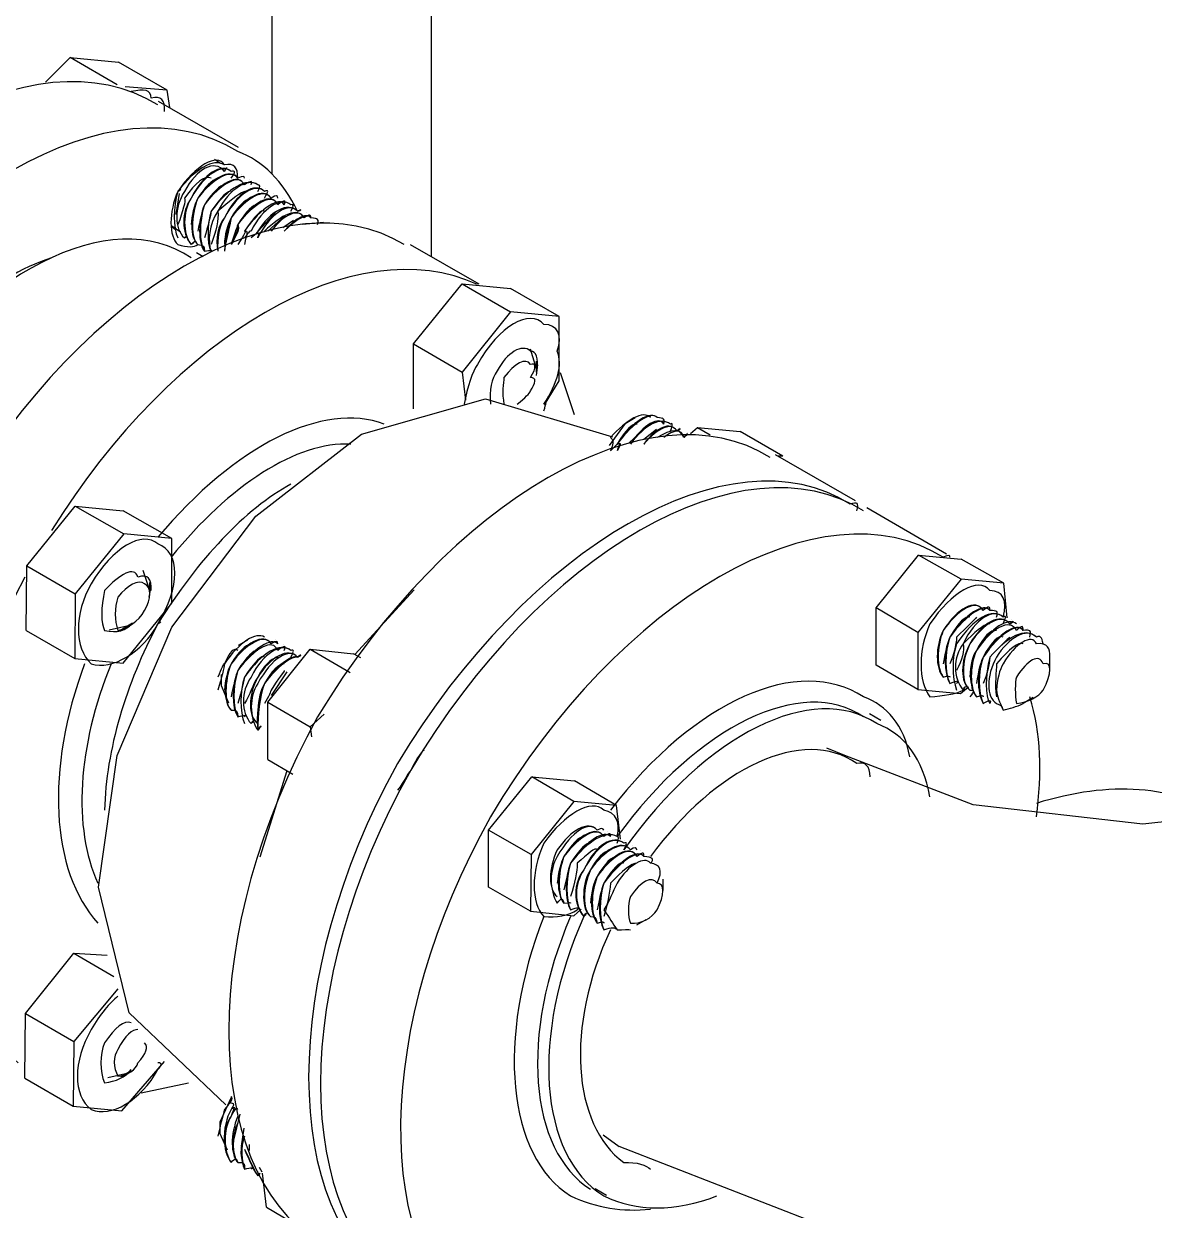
# Model space of a CAD drawing. Header units: inches. Extents: x 0.3 to 33.8, y 15.5 to 37.1.
# Drawn here: x 10.89 to 11.767, y 25.432 to 26.353 of the extents above; entities that cross this region are included whole.
import ezdxf

# ---------------------------------------------------------------- set-up
doc = ezdxf.new("R2010")
doc.units = ezdxf.units.IN
doc.header["$MEASUREMENT"] = 0

# ---------------------------------------------------------------- blocks, each defined once
blk = doc.blocks.new('60298_1')
at = {"transparency": 33554687}
for points in [[(11.08263, 26.75097), (11.08263, 26.23714)], [(11.20657, 26.17259), (11.20657, 26.7551)], [(10.90705, 26.30789), (10.92616, 26.327)], [(10.92616, 26.327), (10.96386, 26.32338)], [(10.96283, 26.30582), (10.92616, 26.327)], [(11.00156, 26.30169), (10.96386, 26.32338)], [(11.00156, 26.30169), (10.96902, 26.30427)], [(11.00362, 26.28827), (11.00156, 26.30169)], [(11.05681, 26.25728), (10.99484, 26.29291)], [(11.02893, 26.24179), (11.02015, 26.23507)], [(11.04287, 26.24489), (11.03822, 26.24798)], [(11.03925, 26.24747), (11.03925, 26.24747)], [(11.03925, 26.24747), (11.03925, 26.24747)], [(11.04597, 26.24385), (11.04597, 26.24385)], [(11.05216, 26.24024), (11.05216, 26.24024)], [(11.05888, 26.23611), (11.05888, 26.23611)], [(11.06507, 26.23249), (11.06507, 26.23249)], [(11.07179, 26.22888), (11.07179, 26.22888)], [(11.07798, 26.22526), (11.07798, 26.22526)], [(11.01085, 26.22165), (11.00827, 26.20512)], [(11.08418, 26.22165), (11.08418, 26.22165)], [(11.09089, 26.21752), (11.09089, 26.21752)], [(11.09709, 26.2139), (11.09709, 26.2139)], [(11.08676, 26.20822), (11.06921, 26.18911)], [(11.09348, 26.20461), (11.07953, 26.19221)], [(11.10381, 26.21029), (11.10381, 26.21029)], [(11.11, 26.20667), (11.11, 26.20667)], [(11.00517, 26.19635), (11.01188, 26.1917)], [(11.00517, 26.19583), (11.00827, 26.19325)], [(11.00517, 26.19531), (11.00517, 26.19531)], [(11.09967, 26.20048), (11.09141, 26.1948)], [(11.12291, 26.19893), (11.1069, 26.19738)], [(11.12395, 26.19841), (11.10897, 26.19789)], [(11.11671, 26.20306), (11.11671, 26.20306)], [(11.12291, 26.19893), (11.12291, 26.19893)], [(11.00827, 26.19325), (11.00827, 26.19325)], [(11.01447, 26.18963), (11.01447, 26.18963)], [(11.02118, 26.18601), (11.02118, 26.18601)], [(11.02738, 26.1824), (11.02738, 26.1824)], [(11.03409, 26.17827), (11.03409, 26.17827)], [(11.19004, 26.18189), (11.24323, 26.15142)], [(11.02428, 26.17569), (11.02944, 26.17259)], [(11.19263, 26.10494), (11.23032, 26.15142)], [(11.23032, 26.15142), (11.26802, 26.1478)], [(11.23032, 26.15142), (11.26802, 26.12973)], [(11.30572, 26.12612), (11.26802, 26.1478)], [(11.26802, 26.12973), (11.23032, 26.08273)], [(11.30572, 26.12612), (11.26802, 26.12973)], [(11.30572, 26.07602), (11.30572, 26.12612)], [(11.19263, 26.05433), (11.19263, 26.10494)], [(11.19263, 26.10494), (11.23032, 26.08273)], [(11.28816, 26.08532), (11.28351, 26.10081)], [(11.28816, 26.09152), (11.28816, 26.09152)], [(11.28816, 26.08273), (11.28816, 26.09152)], [(11.28816, 26.08015), (11.2892, 26.08842)], [(11.23032, 26.08273), (11.23291, 26.06105)], [(11.29436, 26.05743), (11.30572, 26.07602)], [(11.3176, 26.04968), (11.30675, 26.08222)], [(11.047, 25.51417), (10.97212, 25.58544), (10.94837, 25.68303), (10.96283, 25.78528), (11.00517, 25.88495), (11.07024, 25.97119), (11.15235, 26.03471), (11.2484, 26.06208), (11.34703, 26.03264)], [(11.2768, 26.06105), (11.2768, 26.06105)], [(11.19263, 26.05433), (11.19263, 26.05433)], [(11.35684, 26.04297), (11.34445, 26.02593)], [(11.35684, 26.04297), (11.36459, 26.04762)], [(11.37492, 26.04194), (11.35994, 26.028)], [(11.38576, 26.04762), (11.38576, 26.04762)], [(11.39248, 26.04349), (11.39248, 26.04349)], [(11.39867, 26.03987), (11.39867, 26.03987)], [(11.40745, 26.03523), (11.41313, 26.03987)], [(11.41313, 26.03987), (11.42294, 26.03419)], [(11.41313, 26.03987), (11.44618, 26.03677)], [(11.38111, 26.03832), (11.3713, 26.03058)], [(11.38783, 26.03471), (11.38783, 26.03471)], [(11.40539, 26.03626), (11.40539, 26.03626)], [(11.47923, 26.01767), (11.44618, 26.03677)], [(11.53552, 25.98307), (11.47355, 26.0187)], [(11.47923, 26.01767), (11.4751, 26.01767)], [(11.47975, 26.01509), (11.47975, 26.01509)], [(10.89259, 25.93246), (10.93029, 25.97894)], [(10.93029, 25.97894), (10.96747, 25.97532)], [(10.93029, 25.97894), (10.96799, 25.95725)], [(11.00517, 25.95363), (10.96747, 25.97532)], [(11.5443, 25.9779), (11.60627, 25.94176)], [(10.96799, 25.95725), (10.93029, 25.91077)], [(11.00517, 25.95363), (10.96799, 25.95725)], [(11.00517, 25.90354), (11.00517, 25.95363)], [(11.55153, 25.89993), (11.58458, 25.94072)], [(11.58458, 25.94072), (11.61763, 25.93763)], [(11.61763, 25.92213), (11.58458, 25.94072)], [(11.65068, 25.91904), (11.61763, 25.93763)], [(10.89208, 25.88237), (10.89259, 25.93246)], [(10.89259, 25.93246), (10.93029, 25.91077)], [(10.98813, 25.91335), (10.98297, 25.92885)], [(10.98813, 25.91955), (10.98813, 25.91955)], [(10.98813, 25.91077), (10.98813, 25.91955)], [(11.61763, 25.92213), (11.58406, 25.88082)], [(11.65068, 25.91904), (11.61763, 25.92213)], [(11.65326, 25.89218), (11.65068, 25.91904)], [(10.93029, 25.91077), (10.92978, 25.86068)], [(10.98761, 25.90819), (10.98916, 25.91645)], [(11.19314, 25.91387), (11.14718, 25.86378)], [(10.96747, 25.85707), (11.00517, 25.90354)], [(11.63725, 25.90251), (11.63725, 25.90251)], [(11.58406, 25.88082), (11.55153, 25.89993)], [(11.55153, 25.85551), (11.55153, 25.89993)], [(11.64345, 25.89889), (11.64345, 25.89889)], [(11.65016, 25.89476), (11.65016, 25.89476)], [(11.65326, 25.89218), (11.65326, 25.89218)], [(11.65378, 25.89218), (11.65378, 25.89218)], [(10.89208, 25.88237), (10.92978, 25.86068)], [(10.95663, 25.88289), (10.97264, 25.8865)], [(10.96644, 25.88289), (10.96644, 25.88289)], [(10.9747, 25.88805), (10.96696, 25.8834)], [(11.65636, 25.89115), (11.65636, 25.89115)], [(11.66308, 25.88753), (11.66308, 25.88753)], [(11.66927, 25.88392), (11.66927, 25.88392)], [(11.05681, 25.87101), (11.06404, 25.87514)], [(11.08573, 25.87514), (11.08573, 25.87514)], [(11.58406, 25.88082), (11.58406, 25.83641)], [(11.67598, 25.8803), (11.67598, 25.8803)], [(11.07953, 25.8266), (11.11258, 25.86791)], [(11.09193, 25.87152), (11.09193, 25.87152)], [(11.09864, 25.86791), (11.09864, 25.86791)], [(11.10484, 25.86378), (11.10484, 25.86378)], [(11.11258, 25.86791), (11.14357, 25.84984)], [(11.11258, 25.86791), (11.14615, 25.86429)], [(11.15183, 25.8612), (11.14615, 25.86429)], [(10.92978, 25.86068), (10.96747, 25.85707)], [(11.58406, 25.83641), (11.55153, 25.85551)], [(11.68631, 25.85293), (11.68631, 25.86171)], [(11.04338, 25.84829), (11.04338, 25.83951)], [(11.09451, 25.85035), (11.08212, 25.83176)], [(11.60575, 25.84829), (11.60575, 25.84829)], [(11.04338, 25.83951), (11.04907, 25.82608)], [(11.58406, 25.83641), (11.61712, 25.83331)], [(11.61247, 25.84467), (11.61247, 25.84467)], [(11.61712, 25.83331), (11.62331, 25.83848)], [(11.61866, 25.84054), (11.61866, 25.84054)], [(11.62538, 25.83693), (11.62538, 25.83693)], [(11.63157, 25.83331), (11.63157, 25.83331)], [(11.63829, 25.82969), (11.63829, 25.82969)], [(11.6734, 25.83021), (11.66566, 25.82556)], [(11.05423, 25.82092), (11.05423, 25.82092)], [(11.07953, 25.8266), (11.11258, 25.80749)], [(11.07953, 25.78219), (11.07953, 25.8266)], [(11.54637, 25.81782), (11.55515, 25.81265)], [(11.64448, 25.82608), (11.64448, 25.82608)], [(11.06094, 25.8173), (11.06094, 25.8173)], [(11.06714, 25.81369), (11.06714, 25.81369)], [(11.07334, 25.80955), (11.07334, 25.80955)], [(11.12343, 25.8173), (11.11258, 25.80749)], [(11.11258, 25.80749), (11.11362, 25.79974)], [(11.52726, 25.78528), (11.51332, 25.79096)], [(11.07953, 25.78219), (11.09916, 25.77082)], [(11.98996, 25.78425), (11.89029, 25.74656), (11.75861, 25.73209), (11.62693, 25.74707), (11.52726, 25.78528)], [(11.09451, 25.77341), (11.07334, 25.70627)], [(11.25098, 25.72745), (11.28455, 25.76876)], [(11.28455, 25.76876), (11.3176, 25.76566)], [(11.31708, 25.74965), (11.28455, 25.76876)], [(11.35013, 25.74656), (11.3176, 25.76566)], [(11.31708, 25.74965), (11.28403, 25.70834)], [(11.35013, 25.74656), (11.31708, 25.74965)], [(11.35323, 25.72022), (11.35013, 25.74656)], [(11.28403, 25.70834), (11.25098, 25.72745)], [(11.25098, 25.68303), (11.25098, 25.72745)], [(11.3367, 25.73003), (11.3367, 25.73003)], [(11.34342, 25.72641), (11.34342, 25.72641)], [(11.34962, 25.7228), (11.34962, 25.7228)], [(11.35323, 25.72022), (11.35323, 25.72022)], [(11.35633, 25.71918), (11.35633, 25.71918)], [(11.28403, 25.70834), (11.28351, 25.66444)], [(11.36253, 25.71505), (11.36253, 25.71505)], [(11.36872, 25.71144), (11.36872, 25.71144)], [(11.37544, 25.70782), (11.37544, 25.70782)], [(11.38628, 25.68045), (11.38628, 25.68923)], [(11.28351, 25.66444), (11.25098, 25.68303)], [(11.30572, 25.67581), (11.30572, 25.67581)], [(11.31192, 25.67219), (11.31192, 25.67219)], [(11.28351, 25.66444), (11.31708, 25.66083)], [(11.31708, 25.66083), (11.32276, 25.666)], [(11.31811, 25.66858), (11.31811, 25.66858)], [(11.32483, 25.66496), (11.32483, 25.66496)], [(11.33102, 25.66083), (11.33102, 25.66083)], [(11.33774, 25.65721), (11.33774, 25.65721)], [(11.34393, 25.6536), (11.34393, 25.6536)], [(11.37285, 25.65773), (11.36562, 25.6536)], [(10.89156, 25.58492), (10.92926, 25.63191)], [(10.92926, 25.63191), (10.95508, 25.63036)], [(10.92926, 25.63191), (10.96024, 25.61384)], [(10.96334, 25.60403), (10.92926, 25.56323)], [(10.89105, 25.53483), (10.89156, 25.58492)], [(10.89156, 25.58492), (10.92926, 25.56323)], [(10.92926, 25.56323), (10.92874, 25.51314)], [(10.98658, 25.56065), (10.98658, 25.56065)], [(10.96644, 25.50952), (10.99949, 25.54774)], [(10.89105, 25.53483), (10.92874, 25.51314)], [(10.9556, 25.53534), (10.97161, 25.53896)], [(10.96541, 25.53586), (10.96541, 25.53586)], [(10.97367, 25.5405), (10.96592, 25.53586)], [(10.98142, 25.52347), (11.01808, 25.53121)], [(11.05113, 25.51985), (11.04235, 25.50074)], [(10.92874, 25.51314), (10.96644, 25.50952)], [(11.05785, 25.50694), (11.05268, 25.48577)], [(11.04235, 25.50074), (11.04235, 25.49197)], [(11.06094, 25.4961), (11.05888, 25.48215)], [(11.04235, 25.49197), (11.04803, 25.47905)], [(11.3398, 25.49093), (11.3522, 25.48164)], [(11.06507, 25.48319), (11.06507, 25.47854)], [(12.16399, 25.48009), (11.97085, 25.40573), (11.75809, 25.38145), (11.54482, 25.40676), (11.3522, 25.48164)], [(11.0532, 25.47337), (11.0532, 25.47337)], [(11.05991, 25.46976), (11.05991, 25.46976)], [(11.06611, 25.46614), (11.06611, 25.46614)], [(11.0723, 25.46253), (11.0723, 25.46253)], [(11.07282, 25.46563), (11.07489, 25.46201)], [(11.0785, 25.43464), (11.0754, 25.46098)], [(11.33361, 25.4491), (11.34238, 25.44394)], [(11.0785, 25.43464), (11.11103, 25.41554)]]:
    blk.add_lwpolyline(points, dxfattribs=at)
for points, knots in [([(10.99433, 26.29033), (10.89857, 26.34929), (10.74167, 26.2587), (10.64317, 26.08893), (10.61256, 26.03509), (10.58981, 25.97502), (10.57604, 25.91335)], [0, 0, 0, 0, 1, 1, 1, 2, 2, 2, 2]), ([(10.99949, 26.28517), (10.99988, 26.29421), (10.997, 26.29763), (10.98916, 26.2955), (10.98904, 26.30223), (10.98378, 26.30287), (10.97367, 26.30066)], [0, 0, 0, 0, 1, 1, 1, 2, 2, 2, 2]), ([(11.10277, 26.20771), (11.09132, 26.23121), (11.07584, 26.24694), (11.0563, 26.25418), (10.96052, 26.31352), (10.80362, 26.22294), (10.70514, 26.05278), (10.67725, 26.00407), (10.65564, 25.94932), (10.64317, 25.8927)], [0, 0, 0, 0, 1, 1, 1, 2, 2, 2, 3, 3, 3, 3]), ([(11.04597, 26.24385), (11.03744, 26.24902), (11.02343, 26.24093), (11.00982, 26.2232), (11.00615, 26.211), (11.00615, 26.19483), (11.00982, 26.18705)], [0, 0, 0, 0, 1, 1, 1, 2, 2, 2, 2]), ([(11.04597, 26.23869), (11.04868, 26.24233), (11.04783, 26.24302), (11.04597, 26.23869), (11.03824, 26.24856), (11.02423, 26.24047), (11.01498, 26.2232), (11.00695, 26.21054), (11.00695, 26.19436), (11.01498, 26.18705), (11.01654, 26.18883), (11.01757, 26.18843), (11.01498, 26.18705)], [0, 0, 0, 0, 1, 1, 1, 2, 2, 2, 3, 3, 3, 4, 4, 4, 4]), ([(11.0563, 26.23353), (11.05631, 26.24177), (11.05394, 26.24514), (11.04597, 26.24385), (11.04029, 26.25302), (11.02347, 26.24331), (11.00982, 26.2232), (11.01309, 26.22533), (11.01307, 26.2253), (11.00982, 26.2232)], [0, 0, 0, 0, 1, 1, 1, 2, 2, 2, 3, 3, 3, 3]), ([(11.03564, 26.23353), (11.02997, 26.23564), (11.02418, 26.23004), (11.01498, 26.21804), (11.01596, 26.2158), (11.014, 26.20798), (11.00982, 26.19738)], [0, 0, 0, 0, 1, 1, 1, 2, 2, 2, 2]), ([(11.05113, 26.23869), (11.04387, 26.24531), (11.02986, 26.23722), (11.02015, 26.21804), (11.01258, 26.20728), (11.01258, 26.19111), (11.02015, 26.18189)], [0, 0, 0, 0, 1, 1, 1, 2, 2, 2, 2]), ([(11.05113, 26.23353), (11.05512, 26.23861), (11.05426, 26.23931), (11.05113, 26.23869), (11.04468, 26.24484), (11.03067, 26.23676), (11.02015, 26.21804), (11.01339, 26.20682), (11.01339, 26.19065), (11.02015, 26.18189), (11.02297, 26.18511), (11.024, 26.18471), (11.02015, 26.18189)], [0, 0, 0, 0, 1, 1, 1, 2, 2, 2, 3, 3, 3, 4, 4, 4, 4]), ([(11.0408, 26.23353), (11.03641, 26.23193), (11.03061, 26.22632), (11.02531, 26.21804), (11.02239, 26.21208), (11.02043, 26.20426), (11.02015, 26.19738)], [0, 0, 0, 0, 1, 1, 1, 2, 2, 2, 2]), ([(11.0563, 26.23353), (11.05031, 26.24159), (11.0363, 26.2335), (11.02531, 26.21804), (11.01902, 26.20357), (11.01902, 26.18739), (11.02531, 26.18189)], [0, 0, 0, 0, 1, 1, 1, 2, 2, 2, 2]), ([(11.06146, 26.23353), (11.06156, 26.2349), (11.0607, 26.23559), (11.0563, 26.23353), (11.05111, 26.24112), (11.03711, 26.23304), (11.02531, 26.21804), (11.01982, 26.2031), (11.01982, 26.18693), (11.02531, 26.18189), (11.02941, 26.18139), (11.03044, 26.181), (11.03047, 26.17672)], [0, 0, 0, 0, 1, 1, 1, 2, 2, 2, 3, 3, 3, 4, 4, 4, 4]), ([(11.06146, 26.22836), (11.05675, 26.23787), (11.04274, 26.22978), (11.03047, 26.21287), (11.02546, 26.19985), (11.02546, 26.18368), (11.03047, 26.17672)], [0, 0, 0, 0, 1, 1, 1, 2, 2, 2, 2]), ([(11.06662, 26.22836), (11.06799, 26.23118), (11.06714, 26.23188), (11.06146, 26.22836), (11.05755, 26.23741), (11.04354, 26.22932), (11.03047, 26.21287), (11.02626, 26.19939), (11.02626, 26.18321), (11.03047, 26.17672), (11.03585, 26.17768), (11.03687, 26.17728), (11.03564, 26.17672)], [0, 0, 0, 0, 1, 1, 1, 2, 2, 2, 3, 3, 3, 4, 4, 4, 4]), ([(11.00982, 26.2232), (11.00274, 26.20733), (11.00276, 26.18797), (11.00982, 26.18189), (11.0172, 26.17963), (11.02253, 26.17965), (11.02531, 26.18189)], [0, 0, 0, 0, 1, 1, 1, 2, 2, 2, 2]), ([(11.04597, 26.22836), (11.04284, 26.22821), (11.03705, 26.22261), (11.03047, 26.21287), (11.02883, 26.20837), (11.02687, 26.20055), (11.02531, 26.19221)], [0, 0, 0, 0, 1, 1, 1, 2, 2, 2, 2]), ([(11.05113, 26.2232), (11.04928, 26.2245), (11.04349, 26.21889), (11.03564, 26.20771), (11.03527, 26.20465), (11.03331, 26.19683), (11.03047, 26.18705)], [0, 0, 0, 0, 1, 1, 1, 2, 2, 2, 2]), ([(11.07179, 26.22836), (11.06318, 26.23416), (11.04917, 26.22607), (11.03564, 26.20771), (11.03295, 26.19798), (11.0319, 26.1836), (11.03564, 26.17672)], [0, 0, 0, 0, 1, 1, 1, 2, 2, 2, 2]), ([(11.07179, 26.2232), (11.07443, 26.22746), (11.07357, 26.22816), (11.07179, 26.22836), (11.06399, 26.23369), (11.04998, 26.2256), (11.0408, 26.20771), (11.03401, 26.19794), (11.03275, 26.18401), (11.03564, 26.17672)], [0, 0, 0, 0, 1, 1, 1, 2, 2, 2, 3, 3, 3, 3]), ([(11.06146, 26.2232), (11.05571, 26.22078), (11.04992, 26.21518), (11.0408, 26.20771), (11.0417, 26.20094), (11.03974, 26.19312), (11.03564, 26.18189)], [0, 0, 0, 0, 1, 1, 1, 2, 2, 2, 2]), ([(11.07695, 26.2232), (11.06962, 26.23044), (11.05561, 26.22235), (11.04597, 26.20254), (11.04116, 26.19733), (11.03905, 26.18624), (11.0408, 26.17672)], [0, 0, 0, 0, 1, 1, 1, 2, 2, 2, 2]), ([(11.07695, 26.21804), (11.08087, 26.22375), (11.08001, 26.22444), (11.07695, 26.2232), (11.07042, 26.22998), (11.05641, 26.22189), (11.04597, 26.20254), (11.04216, 26.1972), (11.03999, 26.18649), (11.0408, 26.17672)], [0, 0, 0, 0, 1, 1, 1, 2, 2, 2, 3, 3, 3, 3]), ([(11.08212, 26.21804), (11.07606, 26.22673), (11.06205, 26.21864), (11.05113, 26.20254), (11.04907, 26.19616), (11.04673, 26.18795), (11.04597, 26.17672)], [0, 0, 0, 0, 1, 1, 1, 2, 2, 2, 2]), ([(11.08728, 26.21804), (11.0873, 26.22003), (11.08645, 26.22073), (11.08212, 26.21804), (11.07686, 26.22626), (11.06285, 26.21817), (11.05113, 26.20254), (11.05005, 26.19599), (11.04771, 26.18812), (11.04597, 26.17672)], [0, 0, 0, 0, 1, 1, 1, 2, 2, 2, 3, 3, 3, 3]), ([(11.06662, 26.21804), (11.06215, 26.21706), (11.05636, 26.21146), (11.05113, 26.20254), (11.04814, 26.19722), (11.04618, 26.1894), (11.04597, 26.18189)], [0, 0, 0, 0, 1, 1, 1, 2, 2, 2, 2]), ([(11.08728, 26.21287), (11.08249, 26.22301), (11.06848, 26.21492), (11.0563, 26.19738), (11.05684, 26.19475), (11.05476, 26.18916), (11.05113, 26.18189)], [0, 0, 0, 0, 1, 1, 1, 2, 2, 2, 2]), ([(11.09244, 26.21287), (11.09374, 26.21632), (11.09288, 26.21701), (11.08728, 26.21287), (11.0833, 26.22254), (11.06929, 26.21446), (11.0563, 26.19738), (11.0578, 26.19456), (11.05579, 26.18928), (11.05113, 26.18189)], [0, 0, 0, 0, 1, 1, 1, 2, 2, 2, 3, 3, 3, 3]), ([(11.09244, 26.21287), (11.08893, 26.2193), (11.07492, 26.2112), (11.06146, 26.19221), (11.06454, 26.19323), (11.06311, 26.19008), (11.06146, 26.18189)], [0, 0, 0, 0, 1, 1, 1, 2, 2, 2, 2]), ([(11.09761, 26.20771), (11.10018, 26.2126), (11.09932, 26.2133), (11.09761, 26.21287), (11.08973, 26.21883), (11.07572, 26.21074), (11.06662, 26.19221), (11.0655, 26.19304), (11.06417, 26.19018), (11.06146, 26.18705)], [0, 0, 0, 0, 1, 1, 1, 2, 2, 2, 3, 3, 3, 3]), ([(11.07179, 26.21287), (11.06859, 26.21335), (11.0628, 26.20774), (11.0563, 26.19738), (11.05547, 26.19506), (11.05354, 26.189), (11.05113, 26.18189)], [0, 0, 0, 0, 1, 1, 1, 2, 2, 2, 2]), ([(11.07695, 26.20771), (11.07503, 26.20963), (11.06923, 26.20403), (11.06146, 26.19221), (11.06318, 26.19354), (11.06169, 26.18997), (11.0563, 26.18189)], [0, 0, 0, 0, 1, 1, 1, 2, 2, 2, 2]), ([(11.10277, 26.20771), (11.09536, 26.21558), (11.08136, 26.20749), (11.07179, 26.19221), (11.07224, 26.19169), (11.07178, 26.19085), (11.06662, 26.18705)], [0, 0, 0, 0, 1, 1, 1, 2, 2, 2, 2]), ([(11.10277, 26.20771), (11.10661, 26.20889), (11.10576, 26.20958), (11.10277, 26.20771), (11.09617, 26.21511), (11.08216, 26.20702), (11.07179, 26.18705), (11.0732, 26.1915), (11.07289, 26.19094), (11.07179, 26.18705)], [0, 0, 0, 0, 1, 1, 1, 2, 2, 2, 3, 3, 3, 3]), ([(11.1131, 26.20254), (11.11305, 26.20517), (11.11219, 26.20586), (11.10794, 26.20254), (11.10375, 26.21074), (11.09198, 26.20524), (11.08212, 26.19221)], [0, 0, 0, 0, 1, 1, 1, 2, 2, 2, 2]), ([(11.11826, 26.19738), (11.11948, 26.20146), (11.11863, 26.20215), (11.1131, 26.20254), (11.11178, 26.2061), (11.10306, 26.20346), (11.09244, 26.19221)], [0, 0, 0, 0, 1, 1, 1, 2, 2, 2, 2]), ([(11.30417, 26.09926), (11.30858, 26.11121), (11.30462, 26.12003), (11.29384, 26.11992), (11.28286, 26.13259), (11.25905, 26.11885), (11.2422, 26.08893), (11.23837, 26.08302), (11.23458, 26.07177), (11.23187, 26.05795)], [0, 0, 0, 0, 1, 1, 1, 2, 2, 2, 3, 3, 3, 3]), ([(11.28868, 26.08377), (11.28961, 26.0945), (11.28765, 26.09888), (11.28351, 26.09926), (11.27686, 26.10511), (11.26505, 26.09829), (11.25769, 26.08377), (11.25321, 26.07777), (11.25133, 26.06906), (11.25253, 26.05795)], [0, 0, 0, 0, 1, 1, 1, 2, 2, 2, 3, 3, 3, 3]), ([(11.29384, 26.05278), (11.29553, 26.05937), (11.29656, 26.06103), (11.29384, 26.05795), (11.30456, 26.07488), (11.30852, 26.08815), (11.30417, 26.09926)], [0, 0, 0, 0, 1, 1, 1, 2, 2, 2, 2]), ([(11.28351, 26.0786), (11.28857, 26.08707), (11.28718, 26.09015), (11.28351, 26.08893), (11.27958, 26.09454), (11.27127, 26.08974), (11.26286, 26.0786), (11.2623, 26.0742), (11.26122, 26.06688), (11.26286, 26.05795)], [0, 0, 0, 0, 1, 1, 1, 2, 2, 2, 3, 3, 3, 3]), ([(11.27319, 26.05795), (11.27975, 26.06325), (11.28257, 26.06642), (11.28351, 26.06828), (11.28716, 26.07438), (11.28854, 26.07901), (11.28351, 26.0786)], [0, 0, 0, 0, 1, 1, 1, 2, 2, 2, 2]), ([(11.37647, 26.04762), (11.37077, 26.05357), (11.35808, 26.04595), (11.34548, 26.03213), (11.34862, 26.02956), (11.3473, 26.02667), (11.34548, 26.0218)], [0, 0, 0, 0, 1, 1, 1, 2, 2, 2, 2]), ([(11.3868, 26.04246), (11.38798, 26.04644), (11.38713, 26.04713), (11.38163, 26.04762), (11.37754, 26.05266), (11.36353, 26.04457), (11.35065, 26.02696), (11.35421, 26.02843), (11.35357, 26.02722), (11.35065, 26.0218)], [0, 0, 0, 0, 1, 1, 1, 2, 2, 2, 3, 3, 3, 3]), ([(11.38163, 26.04762), (11.37674, 26.05313), (11.36273, 26.04504), (11.35065, 26.02696), (11.35325, 26.02862), (11.35248, 26.02713), (11.35065, 26.0218)], [0, 0, 0, 0, 1, 1, 1, 2, 2, 2, 2]), ([(11.36614, 26.04246), (11.36283, 26.04346), (11.35704, 26.03786), (11.35065, 26.02696), (11.35187, 26.02891), (11.35095, 26.02701), (11.34548, 26.0218)], [0, 0, 0, 0, 1, 1, 1, 2, 2, 2, 2]), ([(11.39196, 26.03729), (11.39442, 26.04272), (11.39356, 26.04341), (11.39196, 26.04246), (11.38468, 26.04854), (11.37206, 26.0421), (11.36098, 26.02696)], [0, 0, 0, 0, 1, 1, 1, 2, 2, 2, 2]), ([(11.39712, 26.03729), (11.40086, 26.039), (11.4, 26.0397), (11.39712, 26.03729), (11.39268, 26.04392), (11.38307, 26.04053), (11.3713, 26.02696)], [0, 0, 0, 0, 1, 1, 1, 2, 2, 2, 2]), ([(11.46942, 26.01663), (11.37685, 26.07474), (11.21995, 25.98416), (11.11826, 25.81524), (11.0264, 25.64892), (11.0264, 25.46775), (11.11826, 25.40727)], [0, 0, 0, 0, 1, 1, 1, 2, 2, 2, 2]), ([(11.40229, 26.03213), (11.40669, 26.03575), (11.40611, 26.03617), (11.40229, 26.03213), (11.40092, 26.03916), (11.39457, 26.03821), (11.3868, 26.03213)], [0, 0, 0, 0, 1, 1, 1, 2, 2, 2, 2]), ([(11.53656, 25.97532), (11.5385, 25.98137), (11.53705, 25.98225), (11.53139, 25.98049), (11.4388, 26.03897), (11.2819, 25.94839), (11.18023, 25.77909), (11.08835, 25.61315), (11.08835, 25.43198), (11.18023, 25.37112), (11.1866, 25.37525), (11.18809, 25.37443), (11.1854, 25.37112)], [0, 0, 0, 0, 1, 1, 1, 2, 2, 2, 3, 3, 3, 4, 4, 4, 4]), ([(11.54172, 25.97532), (11.44765, 26.03386), (11.29075, 25.94328), (11.19056, 25.77392), (11.0972, 25.60804), (11.0972, 25.42687), (11.19056, 25.36596)], [0, 0, 0, 0, 1, 1, 1, 2, 2, 2, 2]), ([(11.60885, 25.93917), (11.60934, 25.94047), (11.60787, 25.94136), (11.60369, 25.93917), (11.5096, 25.9981), (11.3527, 25.90751), (11.25253, 25.73777), (11.1617, 25.57669), (11.15886, 25.39969), (11.24737, 25.33498)], [0, 0, 0, 0, 1, 1, 1, 2, 2, 2, 3, 3, 3, 3]), ([(10.99433, 25.9495), (11.01184, 25.94337), (11.01184, 25.91588), (10.99433, 25.88753), (10.98247, 25.86502), (10.95867, 25.85128), (10.94269, 25.85655), (10.9293, 25.86824), (10.9293, 25.89572), (10.94269, 25.91852), (10.95867, 25.94658), (10.98247, 25.96032), (10.99433, 25.9495)], [0, 0, 0, 0, 1, 1, 1, 2, 2, 2, 3, 3, 3, 4, 4, 4, 4]), ([(10.98916, 25.91335), (10.98923, 25.92223), (10.98726, 25.92661), (10.97883, 25.92368), (10.97647, 25.93284), (10.96467, 25.92602), (10.95301, 25.91335), (10.95011, 25.9008), (10.95011, 25.88717), (10.95301, 25.88237), (10.96258, 25.87997), (10.97034, 25.88253), (10.97367, 25.88753)], [0, 0, 0, 0, 1, 1, 1, 2, 2, 2, 3, 3, 3, 4, 4, 4, 4]), ([(10.984, 25.91852), (10.98945, 25.91634), (10.98945, 25.90675), (10.984, 25.89786), (10.9792, 25.88898), (10.97088, 25.88418), (10.96334, 25.88237), (10.96062, 25.8901), (10.96062, 25.8997), (10.96334, 25.90819), (10.97088, 25.91747), (10.9792, 25.92227), (10.984, 25.91852)], [0, 0, 0, 0, 1, 1, 1, 2, 2, 2, 3, 3, 3, 4, 4, 4, 4]), ([(11.65016, 25.8927), (11.65379, 25.90548), (11.65029, 25.91326), (11.63984, 25.91335), (11.63108, 25.92435), (11.61006, 25.91222), (11.59336, 25.88753), (11.58414, 25.86732), (11.58414, 25.84305), (11.59336, 25.83073), (11.6039, 25.83165), (11.61331, 25.83302), (11.61918, 25.83589)], [0, 0, 0, 0, 1, 1, 1, 2, 2, 2, 3, 3, 3, 4, 4, 4, 4]), ([(11.63467, 25.89786), (11.62878, 25.90761), (11.61477, 25.89952), (11.60369, 25.88237), (11.59749, 25.86959), (11.59749, 25.85341), (11.60369, 25.84622)], [0, 0, 0, 0, 1, 1, 1, 2, 2, 2, 2]), ([(11.63984, 25.89786), (11.64003, 25.90092), (11.63917, 25.90161), (11.63467, 25.89786), (11.62958, 25.90714), (11.61558, 25.89906), (11.60369, 25.88237), (11.59829, 25.86912), (11.59829, 25.85295), (11.60369, 25.84622), (11.60788, 25.84742), (11.60891, 25.84702), (11.60885, 25.84622)], [0, 0, 0, 0, 1, 1, 1, 2, 2, 2, 3, 3, 3, 4, 4, 4, 4]), ([(11.62434, 25.8927), (11.62131, 25.89423), (11.61552, 25.88863), (11.60885, 25.8772), (11.6073, 25.87439), (11.60534, 25.86657), (11.60369, 25.85655)], [0, 0, 0, 0, 1, 1, 1, 2, 2, 2, 2]), ([(11.63984, 25.89786), (11.63522, 25.90389), (11.62121, 25.89581), (11.60885, 25.8772), (11.60393, 25.86587), (11.60393, 25.8497), (11.60885, 25.84106)], [0, 0, 0, 0, 1, 1, 1, 2, 2, 2, 2]), ([(11.645, 25.8927), (11.64646, 25.8972), (11.64561, 25.89789), (11.63984, 25.89786), (11.63602, 25.90343), (11.62201, 25.89534), (11.60885, 25.8772), (11.60473, 25.86541), (11.60473, 25.84923), (11.60885, 25.84106), (11.61432, 25.8437), (11.61534, 25.8433), (11.61402, 25.84106)], [0, 0, 0, 0, 1, 1, 1, 2, 2, 2, 3, 3, 3, 4, 4, 4, 4]), ([(11.62951, 25.8927), (11.62775, 25.89051), (11.62196, 25.88491), (11.61402, 25.8772), (11.61374, 25.87067), (11.61178, 25.86286), (11.60885, 25.85655)], [0, 0, 0, 0, 1, 1, 1, 2, 2, 2, 2]), ([(11.65016, 25.8927), (11.64165, 25.90018), (11.62765, 25.89209), (11.61402, 25.87204), (11.61036, 25.86216), (11.61036, 25.84598), (11.61402, 25.83589)], [0, 0, 0, 0, 1, 1, 1, 2, 2, 2, 2]), ([(11.65016, 25.88753), (11.6529, 25.89349), (11.65204, 25.89418), (11.65016, 25.8927), (11.64246, 25.89971), (11.62845, 25.89163), (11.61918, 25.87204), (11.61117, 25.86169), (11.61117, 25.84551), (11.61918, 25.83589), (11.62075, 25.83998), (11.62178, 25.83959), (11.61918, 25.83589)], [0, 0, 0, 0, 1, 1, 1, 2, 2, 2, 3, 3, 3, 4, 4, 4, 4]), ([(10.99433, 25.88753), (10.99754, 25.88961), (10.99743, 25.88941), (10.99433, 25.88753), (10.96975, 25.84146), (10.95396, 25.78942), (10.95301, 25.74294)], [0, 0, 0, 0, 1, 1, 1, 2, 2, 2, 2]), ([(11.63984, 25.88753), (11.63418, 25.8868), (11.62839, 25.88119), (11.61918, 25.87204), (11.62017, 25.86696), (11.61822, 25.85914), (11.61402, 25.85138)], [0, 0, 0, 0, 1, 1, 1, 2, 2, 2, 2]), ([(11.65533, 25.88753), (11.64809, 25.89646), (11.63408, 25.88837), (11.62434, 25.87204), (11.6168, 25.85844), (11.6168, 25.84227), (11.62434, 25.83589)], [0, 0, 0, 0, 1, 1, 1, 2, 2, 2, 2]), ([(11.65533, 25.88753), (11.65934, 25.88977), (11.65848, 25.89046), (11.65533, 25.88753), (11.64889, 25.89599), (11.63489, 25.88791), (11.62434, 25.87204), (11.6176, 25.85798), (11.6176, 25.8418), (11.62434, 25.83589), (11.62719, 25.83627), (11.62822, 25.83587), (11.62434, 25.83073)], [0, 0, 0, 0, 1, 1, 1, 2, 2, 2, 3, 3, 3, 4, 4, 4, 4]), ([(11.645, 25.88237), (11.64062, 25.88308), (11.63483, 25.87748), (11.62951, 25.86688), (11.62661, 25.86324), (11.62465, 25.85542), (11.62434, 25.84622)], [0, 0, 0, 0, 1, 1, 1, 2, 2, 2, 2]), ([(11.66049, 25.88753), (11.65453, 25.89275), (11.64052, 25.88466), (11.62951, 25.86688), (11.62324, 25.85473), (11.62324, 25.83855), (11.62951, 25.83073)], [0, 0, 0, 0, 1, 1, 1, 2, 2, 2, 2]), ([(11.66566, 25.88237), (11.66577, 25.88605), (11.66492, 25.88674), (11.66049, 25.88237), (11.65533, 25.89228), (11.64132, 25.88419), (11.62951, 25.86688), (11.62404, 25.85426), (11.62404, 25.83808), (11.62951, 25.83073), (11.63363, 25.83255), (11.63465, 25.83215), (11.63467, 25.83073)], [0, 0, 0, 0, 1, 1, 1, 2, 2, 2, 3, 3, 3, 4, 4, 4, 4]), ([(11.66566, 25.88237), (11.66096, 25.88903), (11.64695, 25.88094), (11.63467, 25.86171), (11.62967, 25.85101), (11.62967, 25.83483), (11.63467, 25.82556)], [0, 0, 0, 0, 1, 1, 1, 2, 2, 2, 2]), ([(11.67082, 25.8772), (11.67221, 25.88234), (11.67135, 25.88303), (11.66566, 25.88237), (11.66177, 25.88856), (11.64776, 25.88047), (11.63467, 25.86171), (11.63048, 25.85054), (11.63048, 25.83437), (11.63467, 25.82556), (11.64006, 25.82884), (11.64109, 25.82844), (11.63984, 25.82556)], [0, 0, 0, 0, 1, 1, 1, 2, 2, 2, 3, 3, 3, 4, 4, 4, 4]), ([(11.07695, 25.8772), (11.07038, 25.8813), (11.0577, 25.87368), (11.04597, 25.85655), (11.04595, 25.85333), (11.04376, 25.846), (11.0408, 25.83589)], [0, 0, 0, 0, 1, 1, 1, 2, 2, 2, 2]), ([(11.08212, 25.87204), (11.07635, 25.88086), (11.06234, 25.87277), (11.05113, 25.85655), (11.04506, 25.84284), (11.04506, 25.82666), (11.05113, 25.8204)], [0, 0, 0, 0, 1, 1, 1, 2, 2, 2, 2]), ([(11.08728, 25.87204), (11.0876, 25.87417), (11.08674, 25.87486), (11.08212, 25.87204), (11.07716, 25.88039), (11.06315, 25.8723), (11.05113, 25.85655), (11.04587, 25.84237), (11.04587, 25.8262), (11.05113, 25.8204), (11.05545, 25.82066), (11.05648, 25.82027), (11.0563, 25.81524)], [0, 0, 0, 0, 1, 1, 1, 2, 2, 2, 3, 3, 3, 4, 4, 4, 4]), ([(11.08728, 25.87204), (11.08279, 25.87714), (11.06878, 25.86905), (11.0563, 25.85138), (11.0515, 25.83912), (11.0515, 25.82294), (11.0563, 25.81524)], [0, 0, 0, 0, 1, 1, 1, 2, 2, 2, 2]), ([(11.65016, 25.8772), (11.64706, 25.87936), (11.64127, 25.87376), (11.63467, 25.86171), (11.63305, 25.85952), (11.63109, 25.85171), (11.62951, 25.84106)], [0, 0, 0, 0, 1, 1, 1, 2, 2, 2, 2]), ([(11.65533, 25.8772), (11.6535, 25.87565), (11.6477, 25.87004), (11.63984, 25.86171), (11.63948, 25.85581), (11.63752, 25.84799), (11.63467, 25.84106)], [0, 0, 0, 0, 1, 1, 1, 2, 2, 2, 2]), ([(11.67598, 25.8772), (11.6674, 25.88531), (11.65339, 25.87723), (11.63984, 25.86171), (11.63611, 25.84729), (11.63611, 25.83111), (11.63984, 25.82556)], [0, 0, 0, 0, 1, 1, 1, 2, 2, 2, 2]), ([(11.68115, 25.87204), (11.68021, 25.87715), (11.6787, 25.87879), (11.67598, 25.8772), (11.6682, 25.88485), (11.65419, 25.87676), (11.645, 25.86171), (11.63691, 25.84683), (11.63691, 25.83065), (11.645, 25.82556), (11.64741, 25.82459), (11.64959, 25.8241), (11.65016, 25.8204)], [0, 0, 0, 0, 1, 1, 1, 2, 2, 2, 3, 3, 3, 4, 4, 4, 4]), ([(11.68631, 25.86171), (11.6868, 25.86831), (11.68462, 25.87314), (11.67598, 25.87204), (11.67262, 25.88007), (11.65947, 25.87248), (11.65016, 25.85655), (11.64749, 25.85172), (11.6453, 25.8444), (11.645, 25.83589)], [0, 0, 0, 0, 1, 1, 1, 2, 2, 2, 3, 3, 3, 3]), ([(11.0563, 25.86688), (11.05339, 25.86912), (11.05005, 25.8656), (11.04597, 25.85655), (11.04513, 25.85707), (11.04374, 25.85241), (11.0408, 25.84622)], [0, 0, 0, 0, 1, 1, 1, 2, 2, 2, 2]), ([(11.06662, 25.87204), (11.06245, 25.87119), (11.05666, 25.86559), (11.05113, 25.85655), (11.04844, 25.85135), (11.04648, 25.84353), (11.04597, 25.83589)], [0, 0, 0, 0, 1, 1, 1, 2, 2, 2, 2]), ([(11.07179, 25.86688), (11.06888, 25.86748), (11.06309, 25.86187), (11.0563, 25.85138), (11.05487, 25.84763), (11.05292, 25.83982), (11.05113, 25.83073)], [0, 0, 0, 0, 1, 1, 1, 2, 2, 2, 2]), ([(11.09244, 25.86688), (11.09404, 25.87045), (11.09318, 25.87114), (11.08728, 25.86688), (11.08359, 25.87667), (11.06958, 25.86859), (11.0563, 25.85138), (11.0523, 25.83866), (11.0523, 25.82248), (11.0563, 25.81524), (11.06189, 25.81695), (11.06292, 25.81655), (11.06146, 25.81524)], [0, 0, 0, 0, 1, 1, 1, 2, 2, 2, 3, 3, 3, 4, 4, 4, 4]), ([(11.09761, 25.86688), (11.08923, 25.87342), (11.07522, 25.86534), (11.06146, 25.84622), (11.05794, 25.8354), (11.05794, 25.81923), (11.06146, 25.81007)], [0, 0, 0, 0, 1, 1, 1, 2, 2, 2, 2]), ([(11.09761, 25.86171), (11.10047, 25.86673), (11.09962, 25.86743), (11.09761, 25.86688), (11.09003, 25.87296), (11.07602, 25.86487), (11.06662, 25.84622), (11.05874, 25.83494), (11.05874, 25.81877), (11.06662, 25.81007), (11.06833, 25.81323), (11.06935, 25.81283), (11.06662, 25.81007)], [0, 0, 0, 0, 1, 1, 1, 2, 2, 2, 3, 3, 3, 4, 4, 4, 4]), ([(11.10277, 25.86171), (11.09566, 25.86971), (11.08165, 25.86162), (11.07179, 25.84622), (11.06437, 25.83169), (11.06437, 25.81551), (11.07179, 25.81007)], [0, 0, 0, 0, 1, 1, 1, 2, 2, 2, 2]), ([(11.10277, 25.86171), (11.10639, 25.86341), (11.10577, 25.86387), (11.10277, 25.86171), (11.09647, 25.86924), (11.08246, 25.86116), (11.07179, 25.84106), (11.06518, 25.83122), (11.06518, 25.81505), (11.07179, 25.80491), (11.07475, 25.80952), (11.07576, 25.80913), (11.07179, 25.80491)], [0, 0, 0, 0, 1, 1, 1, 2, 2, 2, 3, 3, 3, 4, 4, 4, 4]), ([(11.66566, 25.87204), (11.66234, 25.87408), (11.655, 25.86782), (11.645, 25.85655), (11.64506, 25.8506), (11.64331, 25.84111), (11.645, 25.83073)], [0, 0, 0, 0, 1, 1, 1, 2, 2, 2, 2]), ([(11.07695, 25.86171), (11.07532, 25.86376), (11.06953, 25.85815), (11.06146, 25.84622), (11.06131, 25.84392), (11.05935, 25.8361), (11.0563, 25.82556)], [0, 0, 0, 0, 1, 1, 1, 2, 2, 2, 2]), ([(11.08728, 25.86171), (11.08176, 25.86004), (11.07597, 25.85444), (11.07179, 25.84622), (11.06775, 25.8402), (11.06579, 25.83238), (11.06146, 25.82556)], [0, 0, 0, 0, 1, 1, 1, 2, 2, 2, 2]), ([(11.10277, 25.86171), (11.0977, 25.86334), (11.0866, 25.85533), (11.07695, 25.84106), (11.07192, 25.82989), (11.07082, 25.8156), (11.07179, 25.80491)], [0, 0, 0, 0, 1, 1, 1, 2, 2, 2, 2]), ([(11.10277, 25.86171), (11.09742, 25.86211), (11.08704, 25.85422), (11.07695, 25.84106), (11.07311, 25.83009), (11.07171, 25.8165), (11.07179, 25.80491)], [0, 0, 0, 0, 1, 1, 1, 2, 2, 2, 2]), ([(11.09244, 25.85655), (11.0882, 25.85633), (11.0824, 25.85072), (11.07695, 25.84106), (11.07418, 25.83649), (11.07222, 25.82867), (11.07179, 25.8204)], [0, 0, 0, 0, 1, 1, 1, 2, 2, 2, 2]), ([(11.68115, 25.85655), (11.68809, 25.85868), (11.68809, 25.84908), (11.68115, 25.83589), (11.67783, 25.83132), (11.66951, 25.82651), (11.66049, 25.82556), (11.65925, 25.83243), (11.65925, 25.84204), (11.66049, 25.84622), (11.66951, 25.85981), (11.67783, 25.86461), (11.68115, 25.85655)], [0, 0, 0, 0, 1, 1, 1, 2, 2, 2, 3, 3, 3, 4, 4, 4, 4]), ([(11.09244, 25.85138), (11.0925, 25.85046), (11.08805, 25.84564), (11.08212, 25.83589), (11.08219, 25.83549), (11.08044, 25.83076), (11.07695, 25.82556)], [0, 0, 0, 0, 1, 1, 1, 2, 2, 2, 2]), ([(11.57787, 25.78425), (11.57287, 25.80874), (11.56023, 25.82435), (11.54172, 25.83073), (11.49185, 25.86382), (11.41112, 25.8284), (11.34548, 25.74294)], [0, 0, 0, 0, 1, 1, 1, 2, 2, 2, 2]), ([(11.645, 25.83589), (11.64527, 25.83166), (11.64745, 25.82679), (11.65016, 25.8204), (11.65526, 25.82229), (11.66054, 25.82281), (11.66566, 25.82556)], [0, 0, 0, 0, 1, 1, 1, 2, 2, 2, 2]), ([(11.59336, 25.75327), (11.58761, 25.78251), (11.5741, 25.80188), (11.55205, 25.81007), (11.50263, 25.84315), (11.41947, 25.80236), (11.35581, 25.71196)], [0, 0, 0, 0, 1, 1, 1, 2, 2, 2, 2]), ([(11.20089, 25.78942), (11.19993, 25.78963), (11.19544, 25.78418), (11.19056, 25.77392), (11.18837, 25.77194), (11.18591, 25.76541), (11.18023, 25.75843)], [0, 0, 0, 0, 1, 1, 1, 2, 2, 2, 2]), ([(11.54688, 25.76876), (11.54726, 25.77721), (11.54293, 25.78057), (11.53656, 25.77909), (11.49508, 25.80819), (11.42729, 25.77618), (11.37647, 25.70679)], [0, 0, 0, 0, 1, 1, 1, 2, 2, 2, 2]), ([(11.35065, 25.72228), (11.3534, 25.7332), (11.3499, 25.74098), (11.34032, 25.74294), (11.33069, 25.75207), (11.30968, 25.73994), (11.29384, 25.71712), (11.28376, 25.69505), (11.28376, 25.67078), (11.29384, 25.66031), (11.30351, 25.65937), (11.31292, 25.66074), (11.31966, 25.66548)], [0, 0, 0, 0, 1, 1, 1, 2, 2, 2, 3, 3, 3, 4, 4, 4, 4]), ([(11.33516, 25.72745), (11.3284, 25.73533), (11.31439, 25.72724), (11.30417, 25.71196), (11.29711, 25.69731), (11.29711, 25.68114), (11.30417, 25.67581)], [0, 0, 0, 0, 1, 1, 1, 2, 2, 2, 2]), ([(11.34032, 25.72745), (11.33964, 25.72864), (11.33878, 25.72933), (11.33516, 25.72745), (11.3292, 25.73487), (11.31519, 25.72678), (11.30417, 25.70679), (11.29791, 25.69685), (11.29791, 25.68067), (11.30417, 25.67064), (11.3075, 25.67514), (11.30852, 25.67474), (11.30934, 25.67064)], [0, 0, 0, 0, 1, 1, 1, 2, 2, 2, 3, 3, 3, 4, 4, 4, 4]), ([(11.34032, 25.72228), (11.33483, 25.73162), (11.32082, 25.72353), (11.30934, 25.70679), (11.30354, 25.6936), (11.30354, 25.67742), (11.30934, 25.67064)], [0, 0, 0, 0, 1, 1, 1, 2, 2, 2, 2]), ([(11.34548, 25.72228), (11.34608, 25.72493), (11.34522, 25.72562), (11.34032, 25.72228), (11.33564, 25.73115), (11.32163, 25.72306), (11.30934, 25.70679), (11.30435, 25.69313), (11.30435, 25.67696), (11.30934, 25.67064), (11.31393, 25.67142), (11.31496, 25.67103), (11.3145, 25.67064)], [0, 0, 0, 0, 1, 1, 1, 2, 2, 2, 3, 3, 3, 4, 4, 4, 4]), ([(11.32483, 25.72228), (11.32093, 25.72195), (11.31514, 25.71635), (11.30934, 25.70679), (11.30692, 25.70211), (11.30496, 25.69429), (11.30417, 25.68613)], [0, 0, 0, 0, 1, 1, 1, 2, 2, 2, 2]), ([(11.32999, 25.71712), (11.32737, 25.71824), (11.32157, 25.71263), (11.3145, 25.70163), (11.31335, 25.69839), (11.31139, 25.69058), (11.30934, 25.68097)], [0, 0, 0, 0, 1, 1, 1, 2, 2, 2, 2]), ([(11.34548, 25.72228), (11.34127, 25.7279), (11.32726, 25.71981), (11.3145, 25.70163), (11.30998, 25.68988), (11.30998, 25.6737), (11.3145, 25.66548)], [0, 0, 0, 0, 1, 1, 1, 2, 2, 2, 2]), ([(11.35065, 25.71712), (11.35252, 25.72121), (11.35166, 25.7219), (11.35065, 25.72228), (11.34207, 25.72743), (11.32807, 25.71935), (11.3145, 25.70163), (11.31078, 25.68941), (11.31078, 25.67324), (11.3145, 25.66548), (11.32037, 25.66771), (11.3214, 25.66731), (11.31966, 25.66548)], [0, 0, 0, 0, 1, 1, 1, 2, 2, 2, 3, 3, 3, 4, 4, 4, 4]), ([(11.35581, 25.71712), (11.3477, 25.72418), (11.3337, 25.71609), (11.32483, 25.69646), (11.31642, 25.68616), (11.31642, 25.66998), (11.32483, 25.66031)], [0, 0, 0, 0, 1, 1, 1, 2, 2, 2, 2]), ([(11.35581, 25.71196), (11.35895, 25.71749), (11.3581, 25.71819), (11.35581, 25.71712), (11.34851, 25.72372), (11.3345, 25.71563), (11.32483, 25.69646), (11.31722, 25.6857), (11.31722, 25.66953), (11.32483, 25.66031), (11.32681, 25.66399), (11.32783, 25.66359), (11.32483, 25.66031)], [0, 0, 0, 0, 1, 1, 1, 2, 2, 2, 3, 3, 3, 4, 4, 4, 4]), ([(11.33516, 25.71196), (11.3338, 25.71452), (11.32801, 25.70892), (11.31966, 25.70163), (11.31979, 25.69468), (11.31783, 25.68686), (11.3145, 25.67581)], [0, 0, 0, 0, 1, 1, 1, 2, 2, 2, 2]), ([(11.36098, 25.71196), (11.35414, 25.72047), (11.34013, 25.71238), (11.32999, 25.69646), (11.32285, 25.68245), (11.32285, 25.66627), (11.32999, 25.66031)], [0, 0, 0, 0, 1, 1, 1, 2, 2, 2, 2]), ([(11.34548, 25.71196), (11.34024, 25.71081), (11.33445, 25.7052), (11.32999, 25.69646), (11.32623, 25.69096), (11.32427, 25.68314), (11.32483, 25.67581)], [0, 0, 0, 0, 1, 1, 1, 2, 2, 2, 2]), ([(11.36614, 25.71196), (11.36539, 25.71378), (11.36453, 25.71447), (11.36098, 25.71196), (11.35495, 25.72), (11.34094, 25.71191), (11.32999, 25.69646), (11.32366, 25.68198), (11.32366, 25.66581), (11.32999, 25.66031), (11.33324, 25.66027), (11.33427, 25.65988), (11.33516, 25.65515)], [0, 0, 0, 0, 1, 1, 1, 2, 2, 2, 3, 3, 3, 4, 4, 4, 4]), ([(11.36614, 25.70679), (11.36058, 25.71675), (11.34657, 25.70866), (11.33516, 25.6913), (11.32929, 25.67873), (11.32929, 25.66255), (11.33516, 25.65515)], [0, 0, 0, 0, 1, 1, 1, 2, 2, 2, 2]), ([(11.3713, 25.70679), (11.37183, 25.71006), (11.37097, 25.71075), (11.36614, 25.70679), (11.36138, 25.71629), (11.34738, 25.7082), (11.33516, 25.6913), (11.33009, 25.67827), (11.33009, 25.66209), (11.33516, 25.65515), (11.33968, 25.65656), (11.34071, 25.65616), (11.34032, 25.65515)], [0, 0, 0, 0, 1, 1, 1, 2, 2, 2, 3, 3, 3, 4, 4, 4, 4]), ([(11.3713, 25.70679), (11.36702, 25.71304), (11.35301, 25.70495), (11.34032, 25.68613), (11.33572, 25.67501), (11.33572, 25.65884), (11.34032, 25.64999)], [0, 0, 0, 0, 1, 1, 1, 2, 2, 2, 2]), ([(11.37647, 25.70163), (11.37983, 25.70487), (11.37832, 25.70651), (11.3713, 25.70679), (11.36782, 25.71257), (11.35381, 25.70448), (11.34032, 25.68613), (11.33653, 25.67455), (11.33653, 25.65838), (11.34032, 25.64999), (11.34703, 25.65231), (11.3492, 25.65182), (11.35065, 25.64999)], [0, 0, 0, 0, 1, 1, 1, 2, 2, 2, 3, 3, 3, 4, 4, 4, 4]), ([(11.35065, 25.70679), (11.34668, 25.70709), (11.34088, 25.70149), (11.33516, 25.6913), (11.33266, 25.68725), (11.33071, 25.67943), (11.32999, 25.67064)], [0, 0, 0, 0, 1, 1, 1, 2, 2, 2, 2]), ([(11.35581, 25.70163), (11.35311, 25.70337), (11.34732, 25.69777), (11.34032, 25.68613), (11.3391, 25.68353), (11.33714, 25.67571), (11.33516, 25.66548)], [0, 0, 0, 0, 1, 1, 1, 2, 2, 2, 2]), ([(11.38163, 25.68613), (11.38642, 25.69603), (11.38423, 25.70087), (11.37647, 25.70163), (11.37223, 25.7078), (11.35909, 25.70021), (11.35065, 25.68613), (11.3471, 25.67945), (11.34492, 25.67213), (11.34032, 25.66548)], [0, 0, 0, 0, 1, 1, 1, 2, 2, 2, 3, 3, 3, 3]), ([(11.36614, 25.70163), (11.36196, 25.7018), (11.35462, 25.69554), (11.34548, 25.68613), (11.34468, 25.67833), (11.34292, 25.66884), (11.34032, 25.66031)], [0, 0, 0, 0, 1, 1, 1, 2, 2, 2, 2]), ([(11.38163, 25.68613), (11.3877, 25.68641), (11.3877, 25.67681), (11.38163, 25.66548), (11.37745, 25.65904), (11.36913, 25.65424), (11.36098, 25.65515), (11.35887, 25.66016), (11.35887, 25.66976), (11.36098, 25.67581), (11.36913, 25.68753), (11.37745, 25.69233), (11.38163, 25.68613)], [0, 0, 0, 0, 1, 1, 1, 2, 2, 2, 3, 3, 3, 4, 4, 4, 4]), ([(11.34032, 25.66548), (11.34488, 25.65939), (11.34707, 25.65452), (11.35065, 25.64999), (11.35487, 25.65001), (11.36015, 25.65054), (11.36098, 25.64999)], [0, 0, 0, 0, 1, 1, 1, 2, 2, 2, 2]), ([(11.29384, 25.66031), (11.25658, 25.56537), (11.26529, 25.47434), (11.3145, 25.44342), (11.33494, 25.43413), (11.35477, 25.43099), (11.37647, 25.43309)], [0, 0, 0, 0, 1, 1, 1, 2, 2, 2, 2]), ([(11.32483, 25.66031), (11.28356, 25.56828), (11.28948, 25.47483), (11.34032, 25.44342), (11.36566, 25.43085), (11.3958, 25.43095), (11.42811, 25.44342)], [0, 0, 0, 0, 1, 1, 1, 2, 2, 2, 2]), ([(11.34548, 25.64999), (11.31013, 25.5746), (11.31597, 25.49884), (11.35581, 25.46924), (11.36611, 25.4699), (11.37344, 25.46736), (11.37647, 25.46408)], [0, 0, 0, 0, 1, 1, 1, 2, 2, 2, 2]), ([(10.96334, 25.59834), (10.9572, 25.59344), (10.94913, 25.58436), (10.94269, 25.57253), (10.9283, 25.54828), (10.9283, 25.5208), (10.94269, 25.51056), (10.95766, 25.50385), (10.98147, 25.51759), (10.99433, 25.54154), (10.99718, 25.54481), (10.99816, 25.54663), (10.99433, 25.5467)], [0, 0, 0, 0, 1, 1, 1, 2, 2, 2, 3, 3, 3, 4, 4, 4, 4]), ([(10.97367, 25.57769), (10.96798, 25.58024), (10.9611, 25.57415), (10.95301, 25.5622), (10.94911, 25.55337), (10.94911, 25.53974), (10.95301, 25.53121), (10.96158, 25.53254), (10.96934, 25.5351), (10.97367, 25.54154)], [0, 0, 0, 0, 1, 1, 1, 2, 2, 2, 3, 3, 3, 3]), ([(10.97883, 25.57253), (10.9749, 25.57278), (10.96876, 25.5681), (10.96334, 25.55703), (10.95962, 25.55227), (10.95962, 25.54266), (10.96334, 25.53638), (10.96988, 25.53674), (10.97819, 25.54154), (10.97883, 25.5467), (10.9856, 25.55437), (10.98696, 25.55866), (10.984, 25.5622)], [0, 0, 0, 0, 1, 1, 1, 2, 2, 2, 3, 3, 3, 4, 4, 4, 4]), ([(11.05113, 25.52088), (11.0527, 25.51858), (11.05061, 25.5157), (11.04597, 25.51056), (11.04494, 25.5059), (11.04276, 25.49857), (11.0408, 25.4899)], [0, 0, 0, 0, 1, 1, 1, 2, 2, 2, 2]), ([(11.05113, 25.51572), (11.05422, 25.51525), (11.05279, 25.5132), (11.05113, 25.51056), (11.04743, 25.50392), (11.04547, 25.4961), (11.04597, 25.48473)], [0, 0, 0, 0, 1, 1, 1, 2, 2, 2, 2]), ([(11.05113, 25.51056), (11.05487, 25.51389), (11.05373, 25.51216), (11.05113, 25.50539), (11.04406, 25.49541), (11.04406, 25.47923), (11.05113, 25.46924)], [0, 0, 0, 0, 1, 1, 1, 2, 2, 2, 2]), ([(11.0563, 25.51056), (11.05533, 25.5129), (11.05438, 25.51143), (11.05113, 25.50539), (11.04487, 25.49494), (11.04487, 25.47876), (11.05113, 25.46924), (11.05445, 25.47323), (11.05548, 25.47283), (11.0563, 25.46924)], [0, 0, 0, 0, 1, 1, 1, 2, 2, 2, 3, 3, 3, 3]), ([(11.0563, 25.50023), (11.05126, 25.4896), (11.05177, 25.47478), (11.0563, 25.46924), (11.06089, 25.46951), (11.06192, 25.46912), (11.06146, 25.46408)], [0, 0, 0, 0, 1, 1, 1, 2, 2, 2, 2]), ([(11.06146, 25.4899), (11.05802, 25.48081), (11.05975, 25.47017), (11.06146, 25.46408), (11.06732, 25.4658), (11.06835, 25.4654), (11.06662, 25.46408)], [0, 0, 0, 0, 1, 1, 1, 2, 2, 2, 2]), ([(11.06146, 25.47957), (11.0656, 25.47207), (11.06792, 25.46545), (11.07179, 25.45892), (11.07367, 25.46214), (11.07459, 25.46176), (11.07179, 25.45892)], [0, 0, 0, 0, 1, 1, 1, 2, 2, 2, 2])]:
    blk.add_open_spline(points, degree=3, knots=knots, dxfattribs=at)
for points in [[(11.10794, 26.20254), (11.10275, 26.21131), (11.09061, 26.20541), (11.07695, 26.19221)], [(11.1854, 26.18189), (11.09387, 26.23812), (10.93742, 26.14809), (10.8394, 25.98049)], [(11.1131, 26.20254), (11.11077, 26.20669), (11.10166, 26.20373), (11.09244, 26.19221)], [(11.02015, 26.17156), (10.95857, 26.21399), (10.8535, 26.16111), (10.77743, 26.04762)], [(10.9117, 26.17156), (10.86663, 26.15712), (10.81498, 26.11344), (10.77227, 26.05278)], [(11.2422, 26.1509), (11.14864, 26.19451), (11.00686, 26.11303), (10.9117, 25.95983)], [(11.1699, 26.04246), (11.12302, 26.0605), (11.0542, 26.02621), (10.99433, 25.95466)], [(11.3868, 26.04246), (11.38369, 26.04911), (11.37069, 26.04225), (11.36098, 26.02696)], [(11.39712, 26.03729), (11.39167, 26.0445), (11.38168, 26.04077), (11.3713, 26.02696)], [(11.40229, 26.03213), (11.39986, 26.03978), (11.39307, 26.03855), (11.38163, 26.03213)], [(11.14409, 26.02696), (11.10202, 26.02923), (11.04971, 25.99511), (11.00465, 25.93917)], [(11.09761, 25.99598), (11.06223, 25.97675), (11.02519, 25.93729), (10.99433, 25.88753)], [(10.89105, 25.92368), (10.80931, 25.77014), (10.80869, 25.60923), (10.88588, 25.5467)], [(10.93752, 25.85655), (10.90699, 25.7749), (10.91092, 25.69552), (10.94785, 25.65515)], [(10.95818, 25.85655), (10.9319, 25.79242), (10.92814, 25.72903), (10.94785, 25.68613)], [(11.67598, 25.73777), (11.68027, 25.77162), (11.6798, 25.80304), (11.67082, 25.83073)], [(11.54172, 25.81524), (11.49464, 25.84776), (11.41316, 25.80881), (11.35065, 25.72228)], [(11.82058, 25.73777), (11.78351, 25.76191), (11.73294, 25.76598), (11.67598, 25.7481)], [(11.3145, 25.66031), (11.27491, 25.56825), (11.28217, 25.47905), (11.32999, 25.44859)], [(11.0563, 25.50539), (11.05047, 25.49071), (11.05077, 25.47535), (11.0563, 25.46924)], [(11.06146, 25.4899), (11.05713, 25.4819), (11.05875, 25.47075), (11.06146, 25.46408)], [(11.06146, 25.47957), (11.06459, 25.47318), (11.06688, 25.46605), (11.07179, 25.45892)]]:
    blk.add_open_spline(points, degree=3, dxfattribs=at)

msp = doc.modelspace()

# ---------------------------------------------------------------- block references
msp.add_blockref('60298_1', (0, 0))

doc.saveas('drawing.dxf')
